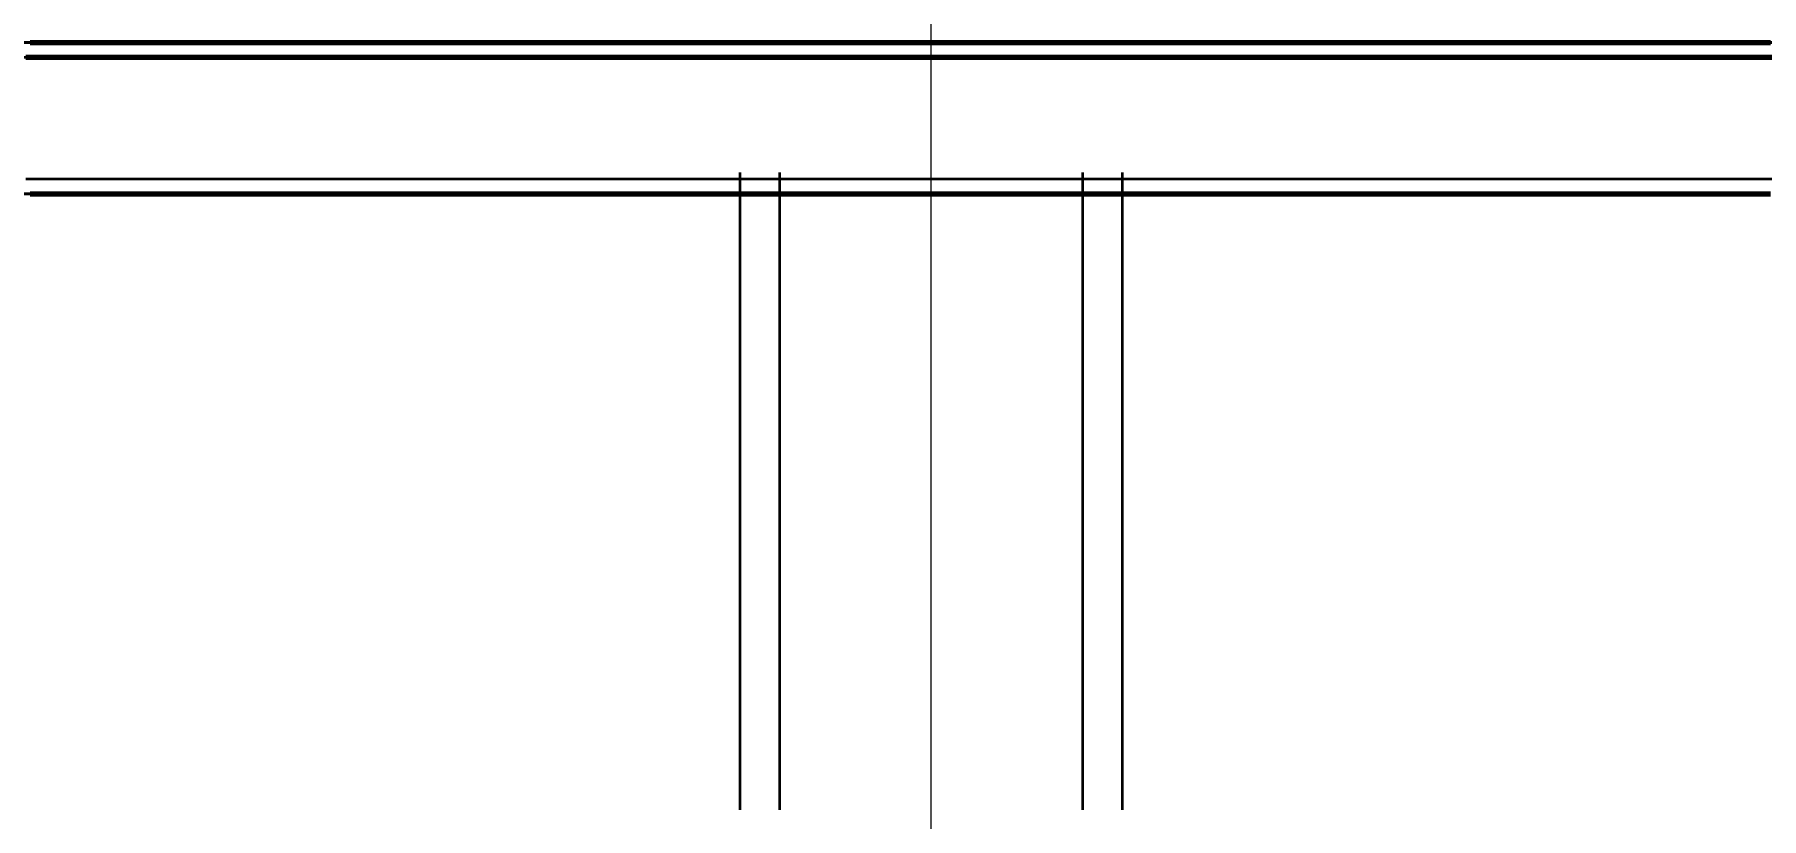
# Model space of a CAD drawing. Header units: millimetres. Extents: x 0 to 2382, y 0 to 420.
# Drawn here: x 153.87 to 164.71, y 224.63 to 229.55 of the extents above; entities that cross this region are included whole.
import ezdxf

# ---------------------------------------------------------------- set-up
doc = ezdxf.new("R2010")
doc.units = ezdxf.units.MM
doc.linetypes.add('IRAM-E-TRAZOS', pattern=[5, 4, -1])
doc.linetypes.add('IRAM-F-TRAZO-PUNTO', pattern=[20, 15, -2, 1, -2])
for name, color, linetype, lineweight in [('01-VISIBLE', 7, 'CONTINUOUS', 70), ('02-OCULTA', 4, 'IRAM-E-TRAZOS', 35), ('03-EJE', 1, 'IRAM-F-TRAZO-PUNTO', 18), ('04-COTA', 3, 'CONTINUOUS', 18)]:
    doc.layers.add(name, color=color, linetype=linetype, lineweight=lineweight)
doc.styles.add('ISO3098', font='isocpeur.ttf')
doc.dimstyles.new('FLAMA-IRAM', dxfattribs={"dimtxt": 3.5, "dimasz": 3.5, "dimexe": 2, "dimexo": 1.5, "dimgap": 1, "dimtad": 1, "dimdec": 1, "dimtxsty": 'ISO3098', "dimblk": 'IRAM_FLECHA', "dimblk1": 'IRAM_FLECHA', "dimblk2": 'IRAM_FLECHA', "dimcen": 2.5, "dimclrd": 256, "dimclre": 256, "dimclrt": 256, "dimazin": 3, "dimtfac": 1, "dimtmove": 0, "dimatfit": 3, "dimlwd": 18, "dimlwe": 18})

# ---------------------------------------------------------------- blocks, each defined once
blk = doc.blocks.new('IRAM_FLECHA')
blk.add_solid([(0, 0), (-1, 0.125), (-1, -0.125)])

msp = doc.modelspace()

# ---------------------------------------------------------------- linework, layer by layer
at = {"layer": '01-VISIBLE'}
for points in [[(153.845, 229.5), (153.943, 229.5), (154.04, 229.5), (154.138, 229.5), (154.235, 229.5), (154.333, 229.5), (154.43, 229.5), (154.528, 229.5), (154.625, 229.5), (154.723, 229.5), (154.82, 229.5), (154.918, 229.5), (155.015, 229.5), (155.113, 229.5), (155.21, 229.5), (155.308, 229.5), (155.405, 229.5), (155.503, 229.5), (155.6, 229.5), (155.698, 229.5), (155.795, 229.5), (155.893, 229.5), (155.99, 229.5), (156.088, 229.5), (156.185, 229.5), (156.283, 229.5), (156.38, 229.5), (156.478, 229.5), (156.575, 229.5), (156.673, 229.5), (156.77, 229.5), (156.868, 229.5), (156.965, 229.5), (157.063, 229.5), (157.16, 229.5), (157.258, 229.5), (157.355, 229.5), (157.453, 229.5), (157.55, 229.5), (157.648, 229.5), (157.745, 229.5), (157.843, 229.5), (157.94, 229.5), (158.038, 229.5), (158.135, 229.5), (158.233, 229.5), (158.33, 229.5), (158.428, 229.5), (158.525, 229.5), (158.623, 229.5), (158.72, 229.5), (158.818, 229.5), (158.915, 229.5), (159.013, 229.5), (159.11, 229.5), (159.208, 229.5), (159.305, 229.5), (159.403, 229.5), (159.5, 229.5), (159.598, 229.5), (159.695, 229.5), (159.793, 229.5), (159.89, 229.5), (159.988, 229.5), (160.085, 229.5), (160.183, 229.5), (160.28, 229.5), (160.378, 229.5), (160.475, 229.5), (160.573, 229.5), (160.67, 229.5), (160.768, 229.5), (160.865, 229.5), (160.963, 229.5), (161.06, 229.5), (161.158, 229.5), (161.255, 229.5), (161.353, 229.5), (161.45, 229.5), (161.548, 229.5), (161.645, 229.5), (161.743, 229.5), (161.84, 229.5), (161.938, 229.5), (162.035, 229.5), (162.133, 229.5), (162.23, 229.5), (162.328, 229.5), (162.425, 229.5), (162.523, 229.5), (162.62, 229.5), (162.718, 229.5), (162.815, 229.5), (162.913, 229.5), (163.01, 229.5), (163.108, 229.5), (163.205, 229.5), (163.303, 229.5), (163.4, 229.5), (163.498, 229.5), (163.595, 229.5), (163.693, 229.5), (163.79, 229.5), (163.888, 229.5), (163.985, 229.5), (164.083, 229.5), (164.18, 229.5), (164.278, 229.5), (164.375, 229.5), (164.473, 229.5), (164.57, 229.5), (164.668, 229.5), (164.765, 229.5)], [(164.797, 229.405), (164.701, 229.405), (164.605, 229.405), (164.508, 229.405), (164.412, 229.405), (164.316, 229.405), (164.219, 229.405), (164.123, 229.405), (164.027, 229.405), (163.93, 229.405), (163.834, 229.405), (163.738, 229.405), (163.641, 229.405), (163.545, 229.405), (163.449, 229.405), (163.353, 229.405), (163.256, 229.405), (163.16, 229.405), (163.064, 229.405), (162.967, 229.405), (162.871, 229.405), (162.775, 229.405), (162.678, 229.405), (162.582, 229.405), (162.486, 229.405), (162.389, 229.405), (162.293, 229.405), (162.197, 229.405), (162.1, 229.405), (162.004, 229.405), (161.908, 229.405), (161.812, 229.405), (161.715, 229.405), (161.619, 229.405), (161.523, 229.405), (161.426, 229.405), (161.33, 229.405), (161.234, 229.405), (161.137, 229.405), (161.041, 229.405), (160.945, 229.405), (160.848, 229.405), (160.752, 229.405), (160.656, 229.405), (160.559, 229.405), (160.463, 229.405), (160.367, 229.405), (160.271, 229.405), (160.174, 229.405), (160.078, 229.405), (159.982, 229.405), (159.885, 229.405), (159.789, 229.405), (159.693, 229.405), (159.596, 229.405), (159.5, 229.405), (159.404, 229.405), (159.307, 229.405), (159.211, 229.405), (159.115, 229.405), (159.018, 229.405), (158.922, 229.405), (158.826, 229.405), (158.73, 229.405), (158.633, 229.405), (158.537, 229.405), (158.441, 229.405), (158.344, 229.405), (158.248, 229.405), (158.152, 229.405), (158.055, 229.405), (157.959, 229.405), (157.863, 229.405), (157.766, 229.405), (157.67, 229.405), (157.574, 229.405), (157.477, 229.405), (157.381, 229.405), (157.285, 229.405), (157.189, 229.405), (157.092, 229.405), (156.996, 229.405), (156.9, 229.405), (156.803, 229.405), (156.707, 229.405), (156.611, 229.405), (156.514, 229.405), (156.418, 229.405), (156.322, 229.405), (156.225, 229.405), (156.129, 229.405), (156.033, 229.405), (155.936, 229.405), (155.84, 229.405), (155.744, 229.405), (155.648, 229.405), (155.551, 229.405), (155.455, 229.405), (155.359, 229.405), (155.262, 229.405), (155.166, 229.405), (155.07, 229.405), (154.973, 229.405), (154.877, 229.405), (154.781, 229.405), (154.684, 229.405), (154.588, 229.405), (154.492, 229.405), (154.395, 229.405), (154.299, 229.405), (154.203, 229.405), (154.107, 229.405), (154.01, 229.405), (153.914, 229.405), (153.818, 229.405)], [(153.845, 228.55), (153.943, 228.55), (154.04, 228.55), (154.138, 228.55), (154.235, 228.55), (154.333, 228.55), (154.43, 228.55), (154.528, 228.55), (154.625, 228.55), (154.723, 228.55), (154.82, 228.55), (154.918, 228.55), (155.015, 228.55), (155.113, 228.55), (155.21, 228.55), (155.308, 228.55), (155.405, 228.55), (155.503, 228.55), (155.6, 228.55), (155.698, 228.55), (155.795, 228.55), (155.893, 228.55), (155.99, 228.55), (156.088, 228.55), (156.185, 228.55), (156.283, 228.55), (156.38, 228.55), (156.478, 228.55), (156.575, 228.55), (156.673, 228.55), (156.77, 228.55), (156.868, 228.55), (156.965, 228.55), (157.063, 228.55), (157.16, 228.55), (157.258, 228.55), (157.355, 228.55), (157.453, 228.55), (157.55, 228.55), (157.648, 228.55), (157.745, 228.55), (157.843, 228.55), (157.94, 228.55), (158.038, 228.55), (158.135, 228.55), (158.233, 228.55), (158.33, 228.55), (158.428, 228.55), (158.525, 228.55), (158.623, 228.55), (158.72, 228.55), (158.818, 228.55), (158.915, 228.55), (159.013, 228.55), (159.11, 228.55), (159.208, 228.55), (159.305, 228.55), (159.403, 228.55), (159.5, 228.55), (159.598, 228.55), (159.695, 228.55), (159.793, 228.55), (159.89, 228.55), (159.988, 228.55), (160.085, 228.55), (160.183, 228.55), (160.28, 228.55), (160.378, 228.55), (160.475, 228.55), (160.573, 228.55), (160.67, 228.55), (160.768, 228.55), (160.865, 228.55), (160.963, 228.55), (161.06, 228.55), (161.158, 228.55), (161.255, 228.55), (161.353, 228.55), (161.45, 228.55), (161.548, 228.55), (161.645, 228.55), (161.743, 228.55), (161.84, 228.55), (161.938, 228.55), (162.035, 228.55), (162.133, 228.55), (162.23, 228.55), (162.328, 228.55), (162.425, 228.55), (162.523, 228.55), (162.62, 228.55), (162.718, 228.55), (162.815, 228.55), (162.913, 228.55), (163.01, 228.55), (163.108, 228.55), (163.205, 228.55), (163.303, 228.55), (163.4, 228.55), (163.498, 228.55), (163.595, 228.55), (163.693, 228.55), (163.79, 228.55), (163.888, 228.55), (163.985, 228.55), (164.083, 228.55), (164.18, 228.55), (164.278, 228.55), (164.375, 228.55), (164.473, 228.55), (164.57, 228.55), (164.668, 228.55), (164.765, 228.55)]]:
    msp.add_lwpolyline(points, dxfattribs=at)
at = {"layer": '02-OCULTA'}
for p, q in [((158.3, 219.685), (158.3, 312.118)), ((158.55, 219.685), (158.55, 312.118)), ((160.45, 219.685), (160.45, 312.118)), ((160.7, 219.685), (160.7, 312.118))]:
    msp.add_line(p, q, dxfattribs=at)
for points in [[(164.732, 229.5), (164.637, 229.5), (164.542, 229.5), (164.447, 229.5), (164.351, 229.5), (164.256, 229.5), (164.161, 229.5), (164.066, 229.5), (163.971, 229.5), (163.876, 229.5), (163.781, 229.5), (163.686, 229.5), (163.59, 229.5), (163.495, 229.5), (163.4, 229.5), (163.305, 229.5), (163.21, 229.5), (163.115, 229.5), (163.02, 229.5), (162.925, 229.5), (162.829, 229.5), (162.734, 229.5), (162.639, 229.5), (162.544, 229.5), (162.449, 229.5), (162.354, 229.5), (162.259, 229.5), (162.164, 229.5), (162.068, 229.5), (161.973, 229.5), (161.878, 229.5), (161.783, 229.5), (161.688, 229.5), (161.593, 229.5), (161.498, 229.5), (161.403, 229.5), (161.307, 229.5), (161.212, 229.5), (161.117, 229.5), (161.022, 229.5), (160.927, 229.5), (160.832, 229.5), (160.737, 229.5), (160.642, 229.5), (160.546, 229.5), (160.451, 229.5), (160.356, 229.5), (160.261, 229.5), (160.166, 229.5), (160.071, 229.5), (159.976, 229.5), (159.881, 229.5), (159.785, 229.5), (159.69, 229.5), (159.595, 229.5), (159.5, 229.5), (159.405, 229.5), (159.31, 229.5), (159.215, 229.5), (159.12, 229.5), (159.024, 229.5), (158.929, 229.5), (158.834, 229.5), (158.739, 229.5), (158.644, 229.5), (158.549, 229.5), (158.454, 229.5), (158.359, 229.5), (158.263, 229.5), (158.168, 229.5), (158.073, 229.5), (157.978, 229.5), (157.883, 229.5), (157.788, 229.5), (157.693, 229.5), (157.598, 229.5), (157.502, 229.5), (157.407, 229.5), (157.312, 229.5), (157.217, 229.5), (157.122, 229.5), (157.027, 229.5), (156.932, 229.5), (156.837, 229.5), (156.741, 229.5), (156.646, 229.5), (156.551, 229.5), (156.456, 229.5), (156.361, 229.5), (156.266, 229.5), (156.171, 229.5), (156.076, 229.5), (155.98, 229.5), (155.885, 229.5), (155.79, 229.5), (155.695, 229.5), (155.6, 229.5), (155.505, 229.5), (155.41, 229.5), (155.315, 229.5), (155.219, 229.5), (155.124, 229.5), (155.029, 229.5), (154.934, 229.5), (154.839, 229.5), (154.744, 229.5), (154.649, 229.5), (154.554, 229.5), (154.458, 229.5), (154.363, 229.5), (154.268, 229.5), (154.173, 229.5), (154.078, 229.5), (153.983, 229.5), (153.888, 229.5), (153.793, 229.5)], [(153.793, 229.5), (153.888, 229.5), (153.983, 229.5), (154.078, 229.5), (154.173, 229.5), (154.268, 229.5), (154.363, 229.5), (154.458, 229.5), (154.554, 229.5), (154.649, 229.5), (154.744, 229.5), (154.839, 229.5), (154.934, 229.5), (155.029, 229.5), (155.124, 229.5), (155.219, 229.5), (155.315, 229.5), (155.41, 229.5), (155.505, 229.5), (155.6, 229.5), (155.695, 229.5), (155.79, 229.5), (155.885, 229.5), (155.98, 229.5), (156.076, 229.5), (156.171, 229.5), (156.266, 229.5), (156.361, 229.5), (156.456, 229.5), (156.551, 229.5), (156.646, 229.5), (156.741, 229.5), (156.837, 229.5), (156.932, 229.5), (157.027, 229.5), (157.122, 229.5), (157.217, 229.5), (157.312, 229.5), (157.407, 229.5), (157.502, 229.5), (157.598, 229.5), (157.693, 229.5), (157.788, 229.5), (157.883, 229.5), (157.978, 229.5), (158.073, 229.5), (158.168, 229.5), (158.263, 229.5), (158.359, 229.5), (158.454, 229.5), (158.549, 229.5), (158.644, 229.5), (158.739, 229.5), (158.834, 229.5), (158.929, 229.5), (159.024, 229.5), (159.12, 229.5), (159.215, 229.5), (159.31, 229.5), (159.405, 229.5), (159.5, 229.5), (159.595, 229.5), (159.69, 229.5), (159.785, 229.5), (159.881, 229.5), (159.976, 229.5), (160.071, 229.5), (160.166, 229.5), (160.261, 229.5), (160.356, 229.5), (160.451, 229.5), (160.546, 229.5), (160.642, 229.5), (160.737, 229.5), (160.832, 229.5), (160.927, 229.5), (161.022, 229.5), (161.117, 229.5), (161.212, 229.5), (161.307, 229.5), (161.403, 229.5), (161.498, 229.5), (161.593, 229.5), (161.688, 229.5), (161.783, 229.5), (161.878, 229.5), (161.973, 229.5), (162.068, 229.5), (162.164, 229.5), (162.259, 229.5), (162.354, 229.5), (162.449, 229.5), (162.544, 229.5), (162.639, 229.5), (162.734, 229.5), (162.829, 229.5), (162.925, 229.5), (163.02, 229.5), (163.115, 229.5), (163.21, 229.5), (163.305, 229.5), (163.4, 229.5), (163.495, 229.5), (163.59, 229.5), (163.686, 229.5), (163.781, 229.5), (163.876, 229.5), (163.971, 229.5), (164.066, 229.5), (164.161, 229.5), (164.256, 229.5), (164.351, 229.5), (164.447, 229.5), (164.542, 229.5), (164.637, 229.5), (164.732, 229.5)], [(164.732, 229.5), (164.637, 229.5), (164.542, 229.5), (164.447, 229.5), (164.351, 229.5), (164.256, 229.5), (164.161, 229.5), (164.066, 229.5), (163.971, 229.5), (163.876, 229.5), (163.781, 229.5), (163.686, 229.5), (163.59, 229.5), (163.495, 229.5), (163.4, 229.5), (163.305, 229.5), (163.21, 229.5), (163.115, 229.5), (163.02, 229.5), (162.925, 229.5), (162.829, 229.5), (162.734, 229.5), (162.639, 229.5), (162.544, 229.5), (162.449, 229.5), (162.354, 229.5), (162.259, 229.5), (162.164, 229.5), (162.068, 229.5), (161.973, 229.5), (161.878, 229.5), (161.783, 229.5), (161.688, 229.5), (161.593, 229.5), (161.498, 229.5), (161.403, 229.5), (161.307, 229.5), (161.212, 229.5), (161.117, 229.5), (161.022, 229.5), (160.927, 229.5), (160.832, 229.5), (160.737, 229.5), (160.642, 229.5), (160.546, 229.5), (160.451, 229.5), (160.356, 229.5), (160.261, 229.5), (160.166, 229.5), (160.071, 229.5), (159.976, 229.5), (159.881, 229.5), (159.785, 229.5), (159.69, 229.5), (159.595, 229.5), (159.5, 229.5), (159.405, 229.5), (159.31, 229.5), (159.215, 229.5), (159.12, 229.5), (159.024, 229.5), (158.929, 229.5), (158.834, 229.5), (158.739, 229.5), (158.644, 229.5), (158.549, 229.5), (158.454, 229.5), (158.359, 229.5), (158.263, 229.5), (158.168, 229.5), (158.073, 229.5), (157.978, 229.5), (157.883, 229.5), (157.788, 229.5), (157.693, 229.5), (157.598, 229.5), (157.502, 229.5), (157.407, 229.5), (157.312, 229.5), (157.217, 229.5), (157.122, 229.5), (157.027, 229.5), (156.932, 229.5), (156.837, 229.5), (156.741, 229.5), (156.646, 229.5), (156.551, 229.5), (156.456, 229.5), (156.361, 229.5), (156.266, 229.5), (156.171, 229.5), (156.076, 229.5), (155.98, 229.5), (155.885, 229.5), (155.79, 229.5), (155.695, 229.5), (155.6, 229.5), (155.505, 229.5), (155.41, 229.5), (155.315, 229.5), (155.219, 229.5), (155.124, 229.5), (155.029, 229.5), (154.934, 229.5), (154.839, 229.5), (154.744, 229.5), (154.649, 229.5), (154.554, 229.5), (154.458, 229.5), (154.363, 229.5), (154.268, 229.5), (154.173, 229.5), (154.078, 229.5), (153.983, 229.5), (153.888, 229.5), (153.793, 229.5)], [(153.793, 229.5), (153.888, 229.5), (153.983, 229.5), (154.078, 229.5), (154.173, 229.5), (154.268, 229.5), (154.363, 229.5), (154.458, 229.5), (154.554, 229.5), (154.649, 229.5), (154.744, 229.5), (154.839, 229.5), (154.934, 229.5), (155.029, 229.5), (155.124, 229.5), (155.219, 229.5), (155.315, 229.5), (155.41, 229.5), (155.505, 229.5), (155.6, 229.5), (155.695, 229.5), (155.79, 229.5), (155.885, 229.5), (155.98, 229.5), (156.076, 229.5), (156.171, 229.5), (156.266, 229.5), (156.361, 229.5), (156.456, 229.5), (156.551, 229.5), (156.646, 229.5), (156.741, 229.5), (156.837, 229.5), (156.932, 229.5), (157.027, 229.5), (157.122, 229.5), (157.217, 229.5), (157.312, 229.5), (157.407, 229.5), (157.502, 229.5), (157.598, 229.5), (157.693, 229.5), (157.788, 229.5), (157.883, 229.5), (157.978, 229.5), (158.073, 229.5), (158.168, 229.5), (158.263, 229.5), (158.359, 229.5), (158.454, 229.5), (158.549, 229.5), (158.644, 229.5), (158.739, 229.5), (158.834, 229.5), (158.929, 229.5), (159.024, 229.5), (159.12, 229.5), (159.215, 229.5), (159.31, 229.5), (159.405, 229.5), (159.5, 229.5), (159.595, 229.5), (159.69, 229.5), (159.785, 229.5), (159.881, 229.5), (159.976, 229.5), (160.071, 229.5), (160.166, 229.5), (160.261, 229.5), (160.356, 229.5), (160.451, 229.5), (160.546, 229.5), (160.642, 229.5), (160.737, 229.5), (160.832, 229.5), (160.927, 229.5), (161.022, 229.5), (161.117, 229.5), (161.212, 229.5), (161.307, 229.5), (161.403, 229.5), (161.498, 229.5), (161.593, 229.5), (161.688, 229.5), (161.783, 229.5), (161.878, 229.5), (161.973, 229.5), (162.068, 229.5), (162.164, 229.5), (162.259, 229.5), (162.354, 229.5), (162.449, 229.5), (162.544, 229.5), (162.639, 229.5), (162.734, 229.5), (162.829, 229.5), (162.925, 229.5), (163.02, 229.5), (163.115, 229.5), (163.21, 229.5), (163.305, 229.5), (163.4, 229.5), (163.495, 229.5), (163.59, 229.5), (163.686, 229.5), (163.781, 229.5), (163.876, 229.5), (163.971, 229.5), (164.066, 229.5), (164.161, 229.5), (164.256, 229.5), (164.351, 229.5), (164.447, 229.5), (164.542, 229.5), (164.637, 229.5), (164.732, 229.5)], [(164.787, 229.5), (164.694, 229.5), (164.601, 229.5), (164.509, 229.5), (164.416, 229.5), (164.323, 229.5), (164.23, 229.5), (164.138, 229.5), (164.045, 229.5), (163.952, 229.5), (163.859, 229.5), (163.767, 229.5), (163.674, 229.5), (163.581, 229.5), (163.488, 229.5), (163.396, 229.5), (163.303, 229.5), (163.21, 229.5), (163.117, 229.5), (163.025, 229.5), (162.932, 229.5), (162.839, 229.5), (162.746, 229.5), (162.654, 229.5), (162.561, 229.5), (162.468, 229.5), (162.375, 229.5), (162.283, 229.5), (162.19, 229.5), (162.097, 229.5), (162.004, 229.5), (161.912, 229.5), (161.819, 229.5), (161.726, 229.5), (161.633, 229.5), (161.541, 229.5), (161.448, 229.5), (161.355, 229.5), (161.262, 229.5), (161.17, 229.5), (161.077, 229.5), (160.984, 229.5), (160.891, 229.5), (160.799, 229.5), (160.706, 229.5), (160.613, 229.5), (160.52, 229.5), (160.428, 229.5), (160.335, 229.5), (160.242, 229.5), (160.149, 229.5), (160.057, 229.5), (159.964, 229.5), (159.871, 229.5), (159.778, 229.5), (159.686, 229.5), (159.593, 229.5), (159.5, 229.5), (159.407, 229.5), (159.315, 229.5), (159.222, 229.5), (159.129, 229.5), (159.036, 229.5), (158.944, 229.5), (158.851, 229.5), (158.758, 229.5), (158.665, 229.5), (158.573, 229.5), (158.48, 229.5), (158.387, 229.5), (158.294, 229.5), (158.202, 229.5), (158.109, 229.5), (158.016, 229.5), (157.923, 229.5), (157.831, 229.5), (157.738, 229.5), (157.645, 229.5), (157.552, 229.5), (157.46, 229.5), (157.367, 229.5), (157.274, 229.5), (157.181, 229.5), (157.089, 229.5), (156.996, 229.5), (156.903, 229.5), (156.81, 229.5), (156.718, 229.5), (156.625, 229.5), (156.532, 229.5), (156.439, 229.5), (156.347, 229.5), (156.254, 229.5), (156.161, 229.5), (156.068, 229.5), (155.976, 229.5), (155.883, 229.5), (155.79, 229.5), (155.697, 229.5), (155.605, 229.5), (155.512, 229.5), (155.419, 229.5), (155.326, 229.5), (155.234, 229.5), (155.141, 229.5), (155.048, 229.5), (154.955, 229.5), (154.863, 229.5), (154.77, 229.5), (154.677, 229.5), (154.584, 229.5), (154.492, 229.5), (154.399, 229.5), (154.306, 229.5), (154.213, 229.5), (154.121, 229.5), (154.028, 229.5), (153.935, 229.5), (153.842, 229.5)], [(153.842, 229.5), (153.935, 229.5), (154.028, 229.5), (154.121, 229.5), (154.213, 229.5), (154.306, 229.5), (154.399, 229.5), (154.492, 229.5), (154.584, 229.5), (154.677, 229.5), (154.77, 229.5), (154.863, 229.5), (154.955, 229.5), (155.048, 229.5), (155.141, 229.5), (155.234, 229.5), (155.326, 229.5), (155.419, 229.5), (155.512, 229.5), (155.605, 229.5), (155.697, 229.5), (155.79, 229.5), (155.883, 229.5), (155.976, 229.5), (156.068, 229.5), (156.161, 229.5), (156.254, 229.5), (156.347, 229.5), (156.439, 229.5), (156.532, 229.5), (156.625, 229.5), (156.718, 229.5), (156.81, 229.5), (156.903, 229.5), (156.996, 229.5), (157.089, 229.5), (157.181, 229.5), (157.274, 229.5), (157.367, 229.5), (157.46, 229.5), (157.552, 229.5), (157.645, 229.5), (157.738, 229.5), (157.831, 229.5), (157.923, 229.5), (158.016, 229.5), (158.109, 229.5), (158.202, 229.5), (158.294, 229.5), (158.387, 229.5), (158.48, 229.5), (158.573, 229.5), (158.665, 229.5), (158.758, 229.5), (158.851, 229.5), (158.944, 229.5), (159.036, 229.5), (159.129, 229.5), (159.222, 229.5), (159.315, 229.5), (159.407, 229.5), (159.5, 229.5), (159.593, 229.5), (159.686, 229.5), (159.778, 229.5), (159.871, 229.5), (159.964, 229.5), (160.057, 229.5), (160.149, 229.5), (160.242, 229.5), (160.335, 229.5), (160.428, 229.5), (160.52, 229.5), (160.613, 229.5), (160.706, 229.5), (160.799, 229.5), (160.891, 229.5), (160.984, 229.5), (161.077, 229.5), (161.17, 229.5), (161.262, 229.5), (161.355, 229.5), (161.448, 229.5), (161.541, 229.5), (161.633, 229.5), (161.726, 229.5), (161.819, 229.5), (161.912, 229.5), (162.004, 229.5), (162.097, 229.5), (162.19, 229.5), (162.283, 229.5), (162.375, 229.5), (162.468, 229.5), (162.561, 229.5), (162.654, 229.5), (162.746, 229.5), (162.839, 229.5), (162.932, 229.5), (163.025, 229.5), (163.117, 229.5), (163.21, 229.5), (163.303, 229.5), (163.396, 229.5), (163.488, 229.5), (163.581, 229.5), (163.674, 229.5), (163.767, 229.5), (163.859, 229.5), (163.952, 229.5), (164.045, 229.5), (164.138, 229.5), (164.23, 229.5), (164.323, 229.5), (164.416, 229.5), (164.509, 229.5), (164.601, 229.5), (164.694, 229.5), (164.787, 229.5)], [(164.765, 229.5), (164.668, 229.5), (164.57, 229.5), (164.473, 229.5), (164.375, 229.5), (164.278, 229.5), (164.18, 229.5), (164.083, 229.5), (163.985, 229.5), (163.888, 229.5), (163.79, 229.5), (163.693, 229.5), (163.595, 229.5), (163.498, 229.5), (163.4, 229.5), (163.303, 229.5), (163.205, 229.5), (163.108, 229.5), (163.01, 229.5), (162.913, 229.5), (162.815, 229.5), (162.718, 229.5), (162.62, 229.5), (162.523, 229.5), (162.425, 229.5), (162.328, 229.5), (162.23, 229.5), (162.133, 229.5), (162.035, 229.5), (161.938, 229.5), (161.84, 229.5), (161.743, 229.5), (161.645, 229.5), (161.548, 229.5), (161.45, 229.5), (161.353, 229.5), (161.255, 229.5), (161.158, 229.5), (161.06, 229.5), (160.963, 229.5), (160.865, 229.5), (160.768, 229.5), (160.67, 229.5), (160.573, 229.5), (160.475, 229.5), (160.378, 229.5), (160.28, 229.5), (160.183, 229.5), (160.085, 229.5), (159.988, 229.5), (159.89, 229.5), (159.793, 229.5), (159.695, 229.5), (159.598, 229.5), (159.5, 229.5), (159.403, 229.5), (159.305, 229.5), (159.208, 229.5), (159.11, 229.5), (159.013, 229.5), (158.915, 229.5), (158.818, 229.5), (158.72, 229.5), (158.623, 229.5), (158.525, 229.5), (158.428, 229.5), (158.33, 229.5), (158.233, 229.5), (158.135, 229.5), (158.038, 229.5), (157.94, 229.5), (157.843, 229.5), (157.745, 229.5), (157.648, 229.5), (157.55, 229.5), (157.453, 229.5), (157.355, 229.5), (157.258, 229.5), (157.16, 229.5), (157.063, 229.5), (156.965, 229.5), (156.868, 229.5), (156.77, 229.5), (156.673, 229.5), (156.575, 229.5), (156.478, 229.5), (156.38, 229.5), (156.283, 229.5), (156.185, 229.5), (156.088, 229.5), (155.99, 229.5), (155.893, 229.5), (155.795, 229.5), (155.698, 229.5), (155.6, 229.5), (155.503, 229.5), (155.405, 229.5), (155.308, 229.5), (155.21, 229.5), (155.113, 229.5), (155.015, 229.5), (154.918, 229.5), (154.82, 229.5), (154.723, 229.5), (154.625, 229.5), (154.528, 229.5), (154.43, 229.5), (154.333, 229.5), (154.235, 229.5), (154.138, 229.5), (154.04, 229.5), (153.943, 229.5), (153.845, 229.5)], [(164.745, 229.405), (164.65, 229.405), (164.554, 229.405), (164.459, 229.405), (164.363, 229.405), (164.268, 229.405), (164.173, 229.405), (164.077, 229.405), (163.982, 229.405), (163.887, 229.405), (163.791, 229.405), (163.696, 229.405), (163.601, 229.405), (163.505, 229.405), (163.41, 229.405), (163.315, 229.405), (163.219, 229.405), (163.124, 229.405), (163.028, 229.405), (162.933, 229.405), (162.838, 229.405), (162.742, 229.405), (162.647, 229.405), (162.552, 229.405), (162.456, 229.405), (162.361, 229.405), (162.266, 229.405), (162.17, 229.405), (162.075, 229.405), (161.979, 229.405), (161.884, 229.405), (161.789, 229.405), (161.693, 229.405), (161.598, 229.405), (161.503, 229.405), (161.407, 229.405), (161.312, 229.405), (161.217, 229.405), (161.121, 229.405), (161.026, 229.405), (160.93, 229.405), (160.835, 229.405), (160.74, 229.405), (160.644, 229.405), (160.549, 229.405), (160.454, 229.405), (160.358, 229.405), (160.263, 229.405), (160.168, 229.405), (160.072, 229.405), (159.977, 229.405), (159.881, 229.405), (159.786, 229.405), (159.691, 229.405), (159.595, 229.405), (159.5, 229.405), (159.405, 229.405), (159.309, 229.405), (159.214, 229.405), (159.119, 229.405), (159.023, 229.405), (158.928, 229.405), (158.832, 229.405), (158.737, 229.405), (158.642, 229.405), (158.546, 229.405), (158.451, 229.405), (158.356, 229.405), (158.26, 229.405), (158.165, 229.405), (158.07, 229.405), (157.974, 229.405), (157.879, 229.405), (157.783, 229.405), (157.688, 229.405), (157.593, 229.405), (157.497, 229.405), (157.402, 229.405), (157.307, 229.405), (157.211, 229.405), (157.116, 229.405), (157.021, 229.405), (156.925, 229.405), (156.83, 229.405), (156.734, 229.405), (156.639, 229.405), (156.544, 229.405), (156.448, 229.405), (156.353, 229.405), (156.258, 229.405), (156.162, 229.405), (156.067, 229.405), (155.972, 229.405), (155.876, 229.405), (155.781, 229.405), (155.686, 229.405), (155.59, 229.405), (155.495, 229.405), (155.399, 229.405), (155.304, 229.405), (155.209, 229.405), (155.113, 229.405), (155.018, 229.405), (154.923, 229.405), (154.827, 229.405), (154.732, 229.405), (154.637, 229.405), (154.541, 229.405), (154.446, 229.405), (154.35, 229.405), (154.255, 229.405), (154.16, 229.405), (154.064, 229.405), (153.969, 229.405), (153.874, 229.405), (153.778, 229.405)], [(164.732, 228.55), (164.637, 228.55), (164.542, 228.55), (164.447, 228.55), (164.351, 228.55), (164.256, 228.55), (164.161, 228.55), (164.066, 228.55), (163.971, 228.55), (163.876, 228.55), (163.781, 228.55), (163.686, 228.55), (163.59, 228.55), (163.495, 228.55), (163.4, 228.55), (163.305, 228.55), (163.21, 228.55), (163.115, 228.55), (163.02, 228.55), (162.925, 228.55), (162.829, 228.55), (162.734, 228.55), (162.639, 228.55), (162.544, 228.55), (162.449, 228.55), (162.354, 228.55), (162.259, 228.55), (162.164, 228.55), (162.068, 228.55), (161.973, 228.55), (161.878, 228.55), (161.783, 228.55), (161.688, 228.55), (161.593, 228.55), (161.498, 228.55), (161.403, 228.55), (161.307, 228.55), (161.212, 228.55), (161.117, 228.55), (161.022, 228.55), (160.927, 228.55), (160.832, 228.55), (160.737, 228.55), (160.642, 228.55), (160.546, 228.55), (160.451, 228.55), (160.356, 228.55), (160.261, 228.55), (160.166, 228.55), (160.071, 228.55), (159.976, 228.55), (159.881, 228.55), (159.785, 228.55), (159.69, 228.55), (159.595, 228.55), (159.5, 228.55), (159.405, 228.55), (159.31, 228.55), (159.215, 228.55), (159.12, 228.55), (159.024, 228.55), (158.929, 228.55), (158.834, 228.55), (158.739, 228.55), (158.644, 228.55), (158.549, 228.55), (158.454, 228.55), (158.359, 228.55), (158.263, 228.55), (158.168, 228.55), (158.073, 228.55), (157.978, 228.55), (157.883, 228.55), (157.788, 228.55), (157.693, 228.55), (157.598, 228.55), (157.502, 228.55), (157.407, 228.55), (157.312, 228.55), (157.217, 228.55), (157.122, 228.55), (157.027, 228.55), (156.932, 228.55), (156.837, 228.55), (156.741, 228.55), (156.646, 228.55), (156.551, 228.55), (156.456, 228.55), (156.361, 228.55), (156.266, 228.55), (156.171, 228.55), (156.076, 228.55), (155.98, 228.55), (155.885, 228.55), (155.79, 228.55), (155.695, 228.55), (155.6, 228.55), (155.505, 228.55), (155.41, 228.55), (155.315, 228.55), (155.219, 228.55), (155.124, 228.55), (155.029, 228.55), (154.934, 228.55), (154.839, 228.55), (154.744, 228.55), (154.649, 228.55), (154.554, 228.55), (154.458, 228.55), (154.363, 228.55), (154.268, 228.55), (154.173, 228.55), (154.078, 228.55), (153.983, 228.55), (153.888, 228.55), (153.793, 228.55)], [(153.793, 228.55), (153.888, 228.55), (153.983, 228.55), (154.078, 228.55), (154.173, 228.55), (154.268, 228.55), (154.363, 228.55), (154.458, 228.55), (154.554, 228.55), (154.649, 228.55), (154.744, 228.55), (154.839, 228.55), (154.934, 228.55), (155.029, 228.55), (155.124, 228.55), (155.219, 228.55), (155.315, 228.55), (155.41, 228.55), (155.505, 228.55), (155.6, 228.55), (155.695, 228.55), (155.79, 228.55), (155.885, 228.55), (155.98, 228.55), (156.076, 228.55), (156.171, 228.55), (156.266, 228.55), (156.361, 228.55), (156.456, 228.55), (156.551, 228.55), (156.646, 228.55), (156.741, 228.55), (156.837, 228.55), (156.932, 228.55), (157.027, 228.55), (157.122, 228.55), (157.217, 228.55), (157.312, 228.55), (157.407, 228.55), (157.502, 228.55), (157.598, 228.55), (157.693, 228.55), (157.788, 228.55), (157.883, 228.55), (157.978, 228.55), (158.073, 228.55), (158.168, 228.55), (158.263, 228.55), (158.359, 228.55), (158.454, 228.55), (158.549, 228.55), (158.644, 228.55), (158.739, 228.55), (158.834, 228.55), (158.929, 228.55), (159.024, 228.55), (159.12, 228.55), (159.215, 228.55), (159.31, 228.55), (159.405, 228.55), (159.5, 228.55), (159.595, 228.55), (159.69, 228.55), (159.785, 228.55), (159.881, 228.55), (159.976, 228.55), (160.071, 228.55), (160.166, 228.55), (160.261, 228.55), (160.356, 228.55), (160.451, 228.55), (160.546, 228.55), (160.642, 228.55), (160.737, 228.55), (160.832, 228.55), (160.927, 228.55), (161.022, 228.55), (161.117, 228.55), (161.212, 228.55), (161.307, 228.55), (161.403, 228.55), (161.498, 228.55), (161.593, 228.55), (161.688, 228.55), (161.783, 228.55), (161.878, 228.55), (161.973, 228.55), (162.068, 228.55), (162.164, 228.55), (162.259, 228.55), (162.354, 228.55), (162.449, 228.55), (162.544, 228.55), (162.639, 228.55), (162.734, 228.55), (162.829, 228.55), (162.925, 228.55), (163.02, 228.55), (163.115, 228.55), (163.21, 228.55), (163.305, 228.55), (163.4, 228.55), (163.495, 228.55), (163.59, 228.55), (163.686, 228.55), (163.781, 228.55), (163.876, 228.55), (163.971, 228.55), (164.066, 228.55), (164.161, 228.55), (164.256, 228.55), (164.351, 228.55), (164.447, 228.55), (164.542, 228.55), (164.637, 228.55), (164.732, 228.55)], [(153.818, 228.645), (153.914, 228.645), (154.01, 228.645), (154.107, 228.645), (154.203, 228.645), (154.299, 228.645), (154.395, 228.645), (154.492, 228.645), (154.588, 228.645), (154.684, 228.645), (154.781, 228.645), (154.877, 228.645), (154.973, 228.645), (155.07, 228.645), (155.166, 228.645), (155.262, 228.645), (155.359, 228.645), (155.455, 228.645), (155.551, 228.645), (155.648, 228.645), (155.744, 228.645), (155.84, 228.645), (155.936, 228.645), (156.033, 228.645), (156.129, 228.645), (156.225, 228.645), (156.322, 228.645), (156.418, 228.645), (156.514, 228.645), (156.611, 228.645), (156.707, 228.645), (156.803, 228.645), (156.9, 228.645), (156.996, 228.645), (157.092, 228.645), (157.189, 228.645), (157.285, 228.645), (157.381, 228.645), (157.477, 228.645), (157.574, 228.645), (157.67, 228.645), (157.766, 228.645), (157.863, 228.645), (157.959, 228.645), (158.055, 228.645), (158.152, 228.645), (158.248, 228.645), (158.344, 228.645), (158.441, 228.645), (158.537, 228.645), (158.633, 228.645), (158.73, 228.645), (158.826, 228.645), (158.922, 228.645), (159.018, 228.645), (159.115, 228.645), (159.211, 228.645), (159.307, 228.645), (159.404, 228.645), (159.5, 228.645), (159.596, 228.645), (159.693, 228.645), (159.789, 228.645), (159.885, 228.645), (159.982, 228.645), (160.078, 228.645), (160.174, 228.645), (160.271, 228.645), (160.367, 228.645), (160.463, 228.645), (160.559, 228.645), (160.656, 228.645), (160.752, 228.645), (160.848, 228.645), (160.945, 228.645), (161.041, 228.645), (161.137, 228.645), (161.234, 228.645), (161.33, 228.645), (161.426, 228.645), (161.523, 228.645), (161.619, 228.645), (161.715, 228.645), (161.812, 228.645), (161.908, 228.645), (162.004, 228.645), (162.1, 228.645), (162.197, 228.645), (162.293, 228.645), (162.389, 228.645), (162.486, 228.645), (162.582, 228.645), (162.678, 228.645), (162.775, 228.645), (162.871, 228.645), (162.967, 228.645), (163.064, 228.645), (163.16, 228.645), (163.256, 228.645), (163.353, 228.645), (163.449, 228.645), (163.545, 228.645), (163.641, 228.645), (163.738, 228.645), (163.834, 228.645), (163.93, 228.645), (164.027, 228.645), (164.123, 228.645), (164.219, 228.645), (164.316, 228.645), (164.412, 228.645), (164.508, 228.645), (164.605, 228.645), (164.701, 228.645), (164.797, 228.645)], [(153.818, 228.645), (153.914, 228.645), (154.01, 228.645), (154.107, 228.645), (154.203, 228.645), (154.299, 228.645), (154.395, 228.645), (154.492, 228.645), (154.588, 228.645), (154.684, 228.645), (154.781, 228.645), (154.877, 228.645), (154.973, 228.645), (155.07, 228.645), (155.166, 228.645), (155.262, 228.645), (155.359, 228.645), (155.455, 228.645), (155.551, 228.645), (155.648, 228.645), (155.744, 228.645), (155.84, 228.645), (155.936, 228.645), (156.033, 228.645), (156.129, 228.645), (156.225, 228.645), (156.322, 228.645), (156.418, 228.645), (156.514, 228.645), (156.611, 228.645), (156.707, 228.645), (156.803, 228.645), (156.9, 228.645), (156.996, 228.645), (157.092, 228.645), (157.189, 228.645), (157.285, 228.645), (157.381, 228.645), (157.477, 228.645), (157.574, 228.645), (157.67, 228.645), (157.766, 228.645), (157.863, 228.645), (157.959, 228.645), (158.055, 228.645), (158.152, 228.645), (158.248, 228.645), (158.344, 228.645), (158.441, 228.645), (158.537, 228.645), (158.633, 228.645), (158.73, 228.645), (158.826, 228.645), (158.922, 228.645), (159.018, 228.645), (159.115, 228.645), (159.211, 228.645), (159.307, 228.645), (159.404, 228.645), (159.5, 228.645), (159.596, 228.645), (159.693, 228.645), (159.789, 228.645), (159.885, 228.645), (159.982, 228.645), (160.078, 228.645), (160.174, 228.645), (160.271, 228.645), (160.367, 228.645), (160.463, 228.645), (160.559, 228.645), (160.656, 228.645), (160.752, 228.645), (160.848, 228.645), (160.945, 228.645), (161.041, 228.645), (161.137, 228.645), (161.234, 228.645), (161.33, 228.645), (161.426, 228.645), (161.523, 228.645), (161.619, 228.645), (161.715, 228.645), (161.812, 228.645), (161.908, 228.645), (162.004, 228.645), (162.1, 228.645), (162.197, 228.645), (162.293, 228.645), (162.389, 228.645), (162.486, 228.645), (162.582, 228.645), (162.678, 228.645), (162.775, 228.645), (162.871, 228.645), (162.967, 228.645), (163.064, 228.645), (163.16, 228.645), (163.256, 228.645), (163.353, 228.645), (163.449, 228.645), (163.545, 228.645), (163.641, 228.645), (163.738, 228.645), (163.834, 228.645), (163.93, 228.645), (164.027, 228.645), (164.123, 228.645), (164.219, 228.645), (164.316, 228.645), (164.412, 228.645), (164.508, 228.645), (164.605, 228.645), (164.701, 228.645), (164.797, 228.645)], [(164.765, 228.55), (164.668, 228.55), (164.57, 228.55), (164.473, 228.55), (164.375, 228.55), (164.278, 228.55), (164.18, 228.55), (164.083, 228.55), (163.985, 228.55), (163.888, 228.55), (163.79, 228.55), (163.693, 228.55), (163.595, 228.55), (163.498, 228.55), (163.4, 228.55), (163.303, 228.55), (163.205, 228.55), (163.108, 228.55), (163.01, 228.55), (162.913, 228.55), (162.815, 228.55), (162.718, 228.55), (162.62, 228.55), (162.523, 228.55), (162.425, 228.55), (162.328, 228.55), (162.23, 228.55), (162.133, 228.55), (162.035, 228.55), (161.938, 228.55), (161.84, 228.55), (161.743, 228.55), (161.645, 228.55), (161.548, 228.55), (161.45, 228.55), (161.353, 228.55), (161.255, 228.55), (161.158, 228.55), (161.06, 228.55), (160.963, 228.55), (160.865, 228.55), (160.768, 228.55), (160.67, 228.55), (160.573, 228.55), (160.475, 228.55), (160.378, 228.55), (160.28, 228.55), (160.183, 228.55), (160.085, 228.55), (159.988, 228.55), (159.89, 228.55), (159.793, 228.55), (159.695, 228.55), (159.598, 228.55), (159.5, 228.55), (159.403, 228.55), (159.305, 228.55), (159.208, 228.55), (159.11, 228.55), (159.013, 228.55), (158.915, 228.55), (158.818, 228.55), (158.72, 228.55), (158.623, 228.55), (158.525, 228.55), (158.428, 228.55), (158.33, 228.55), (158.233, 228.55), (158.135, 228.55), (158.038, 228.55), (157.94, 228.55), (157.843, 228.55), (157.745, 228.55), (157.648, 228.55), (157.55, 228.55), (157.453, 228.55), (157.355, 228.55), (157.258, 228.55), (157.16, 228.55), (157.063, 228.55), (156.965, 228.55), (156.868, 228.55), (156.77, 228.55), (156.673, 228.55), (156.575, 228.55), (156.478, 228.55), (156.38, 228.55), (156.283, 228.55), (156.185, 228.55), (156.088, 228.55), (155.99, 228.55), (155.893, 228.55), (155.795, 228.55), (155.698, 228.55), (155.6, 228.55), (155.503, 228.55), (155.405, 228.55), (155.308, 228.55), (155.21, 228.55), (155.113, 228.55), (155.015, 228.55), (154.918, 228.55), (154.82, 228.55), (154.723, 228.55), (154.625, 228.55), (154.528, 228.55), (154.43, 228.55), (154.333, 228.55), (154.235, 228.55), (154.138, 228.55), (154.04, 228.55), (153.943, 228.55), (153.845, 228.55)]]:
    msp.add_lwpolyline(points, dxfattribs=at)
for centre, radius, start, end in [((156.5, 233), 12, 180, -90), ((156.5, 233), 12, 180, -90), ((162.5, 233), 9.65, -90, 0), ((162.5, 233), 9.65, -90, 0)]:
    msp.add_arc(centre, radius, start, end, dxfattribs=at)
at = {"layer": '03-EJE'}
msp.add_line((159.5, 216.41), (159.5, 324.362), dxfattribs=at)

# ---------------------------------------------------------------- dimensions: what is measured, and where the dimension line sits
at = {"layer": '04-COTA'}
msp.add_linear_dim(base=(121, 216.5), p1=(140, 216.5), p2=(156.5, 313.738), angle=90, dimstyle='FLAMA-IRAM', override={"dimlfac": 10}, dxfattribs=at).render()

doc.saveas('drawing.dxf')
